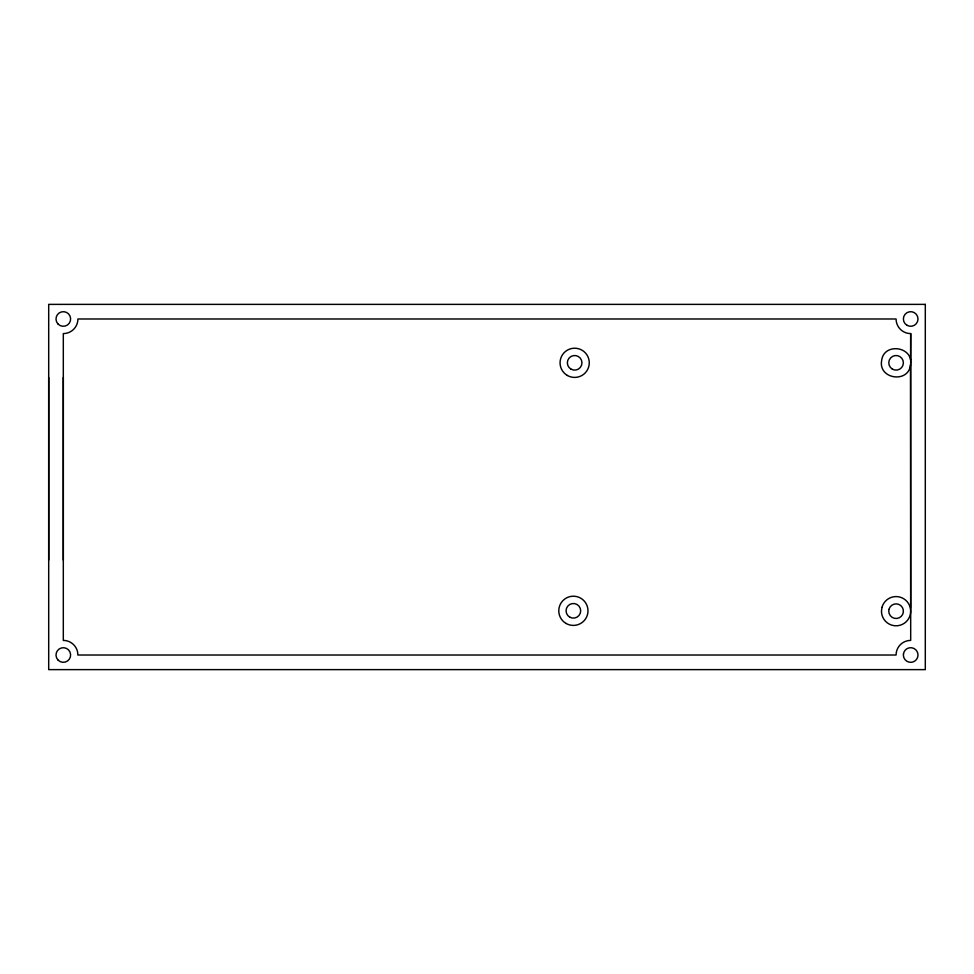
<?xml version="1.0" encoding="UTF-8"?>
<svg xmlns="http://www.w3.org/2000/svg" width="974" height="974" viewBox="0 0 974 974"><rect width="100%" height="100%" fill="white"/><g stroke="black" fill="none" stroke-linecap="round" stroke-linejoin="round"><path stroke-width="1.46" d="M48.7 560.05L48.7 377.425M63.31 560.05L63.31 377.425M910.605 359.747L910.69 333.595A14.61 14.61 0 0 1 896.08 318.985L77.92 318.985A14.61 14.61 0 0 1 63.31 333.595L63.31 640.478L64.016 640.417A14.61 14.61 0 0 1 77.591 651.923L77.847 655.015L896.08 655.015A14.61 14.61 0 0 1 910.69 640.405L910.69 333.595M910.52 365.019C914.05 346.561 883.759 341.959 881.64 360.611C878.11 379.069 908.401 383.671 910.52 365.019L910.69 608.141M903.47 653.883L903.422 655.782A7.305 7.305 0 0 0 910.824 662.32A7.305 7.305 0 0 0 917.983 655.514A7.305 7.305 0 0 0 911.822 647.795L909.923 647.747A7.305 7.305 0 0 0 903.47 653.883M881.969 607.399L881.47 611.185A14.61 14.61 0 0 0 902.253 624.431A14.61 14.61 0 0 0 905.467 599.996A14.61 14.61 0 0 0 881.969 607.399M889.019 609.298L888.775 611.185A7.305 7.305 0 0 0 899.172 617.808A7.305 7.305 0 0 0 900.78 605.584A7.305 7.305 0 0 0 889.019 609.298M925.3 304.375L48.7 304.375L48.7 669.625L925.3 669.625L925.3 304.375M58.148 324.147A7.305 7.305 0 0 0 70.371 320.872A7.305 7.305 0 0 0 61.423 311.923A7.305 7.305 0 0 0 58.148 324.147M58.148 660.177A7.305 7.305 0 0 0 70.371 656.902A7.305 7.305 0 0 0 61.423 647.954A7.305 7.305 0 0 0 58.148 660.177M907.038 325.316A7.305 7.305 0 0 0 917.995 318.985A7.305 7.305 0 0 0 907.038 312.654A7.305 7.305 0 0 0 907.038 325.316M566.077 623.457A14.61 14.61 0 0 0 587.992 610.808A14.61 14.61 0 0 0 566.077 598.158A14.61 14.61 0 0 0 566.077 623.457M567.355 375.465A14.61 14.61 0 0 0 589.27 362.815A14.61 14.61 0 0 0 567.355 350.165A14.61 14.61 0 0 0 567.355 375.465M892.281 369.049A7.305 7.305 0 0 0 903.385 362.985A7.305 7.305 0 0 0 892.586 356.399A7.305 7.305 0 0 0 892.281 369.049M569.729 617.139A7.305 7.305 0 0 0 580.687 610.808A7.305 7.305 0 0 0 569.729 604.477A7.305 7.305 0 0 0 569.729 617.139M571.008 369.146A7.305 7.305 0 0 0 581.965 362.815A7.305 7.305 0 0 0 571.008 356.484A7.305 7.305 0 0 0 571.008 369.146"/></g></svg>
